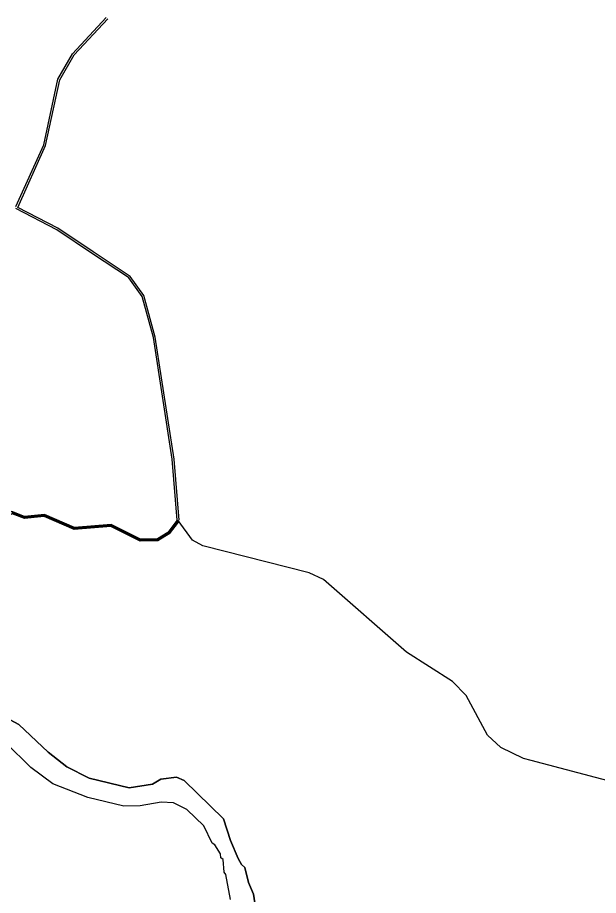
# Model space of a CAD drawing. Header units: inches. Extents: x 2666812 to 2767151, y 580083 to 705712.
# Drawn here: x 2727484 to 2733312, y 621684 to 630496 of the extents above; entities that cross this region are included whole.
import ezdxf

# ---------------------------------------------------------------- set-up
doc = ezdxf.new("R2010")
doc.units = ezdxf.units.IN
doc.header["$MEASUREMENT"] = 0
for name, color, linetype in [('BND-MCD', 42, 'Continuous'), ('HY-SHORE', 5, 'Continuous'), ('PLD-LANDBASE', 252, 'Continuous')]:
    doc.layers.add(name, color=color, linetype=linetype)

msp = doc.modelspace()

# ---------------------------------------------------------------- linework, layer by layer
at = {"layer": 'BND-MCD'}
msp.add_lwpolyline([(2733460.7, 622822.4), (2732637.2, 623036.9), (2732560.6, 623057.4), (2732332.5, 623170.5), (2732199.7, 623294.4), (2731984.7, 623692.1), (2731849.4, 623831.3), (2731387.6, 624126), (2730552.9, 624856.6), (2730411.3, 624922.2), (2729341.4, 625191.9), (2729240.5, 625248.9), (2729094.9, 625447), (2728996.3, 625320.8), (2728889.7, 625252.9), (2728715.6, 625250.7), (2728420.3, 625396.9), (2728055.7, 625366.7), (2727753.4, 625496.9), (2727553.3, 625477.7), (2727428.6, 625526.1)], dxfattribs=at)
at = {"layer": 'HY-SHORE'}
for p, q in [((2727496.4, 623401.1), (2727328.6, 623490.7)), ((2727328.6, 623490.7), (2727496.4, 623401.1)), ((2727791.7, 623121.7), (2727496.4, 623401.1)), ((2727496.4, 623401.1), (2727791.7, 623121.7)), ((2727618.4, 622969.3), (2727365.2, 623216.5)), ((2727618.4, 622969.3), (2727365.2, 623216.5)), ((2727976.8, 622973.8), (2727791.7, 623121.7)), ((2727791.7, 623121.7), (2727976.8, 622973.8)), ((2727837.2, 622805.4), (2727618.4, 622969.3)), ((2727837.2, 622805.4), (2727618.4, 622969.3)), ((2728203.3, 622860.5), (2727976.8, 622973.8)), ((2727976.8, 622973.8), (2728203.3, 622860.5)), ((2728604.5, 622765.1), (2728203.3, 622860.5)), ((2728203.3, 622860.5), (2728604.5, 622765.1)), ((2728920.2, 622852.4), (2728837.4, 622801.5)), ((2728837.4, 622801.5), (2728920.2, 622852.4)), ((2729078.2, 622871.5), (2728920.2, 622852.4)), ((2728920.2, 622852.4), (2729078.2, 622871.5)), ((2729154, 622839.3), (2729078.2, 622871.5)), ((2729078.2, 622871.5), (2729154, 622839.3)), ((2728189.2, 622668.2), (2727837.2, 622805.4)), ((2728189.2, 622668.2), (2727837.2, 622805.4)), ((2728837.4, 622801.5), (2728604.5, 622765.1)), ((2728604.5, 622765.1), (2728837.4, 622801.5)), ((2729550.7, 622452), (2729154, 622839.3)), ((2729154, 622839.3), (2729550.7, 622452)), ((2728548.7, 622581.4), (2728189.2, 622668.2)), ((2728548.7, 622581.4), (2728189.2, 622668.2)), ((2728715.3, 622583.5), (2728548.7, 622581.4)), ((2728715.3, 622583.5), (2728548.7, 622581.4)), ((2728923.2, 622619.2), (2728715.3, 622583.5)), ((2728923.2, 622619.2), (2728715.3, 622583.5)), ((2729048.3, 622612.4), (2728923.2, 622619.2)), ((2729048.3, 622612.4), (2728923.2, 622619.2)), ((2729182.7, 622547.9), (2729048.3, 622612.4)), ((2729182.7, 622547.9), (2729048.3, 622612.4)), ((2729351.4, 622383), (2729182.7, 622547.9)), ((2729351.4, 622383), (2729182.7, 622547.9)), ((2729620, 622236.1), (2729550.7, 622452)), ((2729550.7, 622452), (2729620, 622236.1)), ((2729437.1, 622209), (2729351.4, 622383)), ((2729437.1, 622209), (2729351.4, 622383)), ((2729697.4, 622053.6), (2729620, 622236.1)), ((2729620, 622236.1), (2729697.4, 622053.6)), ((2729462.3, 622192.6), (2729437.1, 622209)), ((2729462.3, 622192.6), (2729437.1, 622209)), ((2729521.6, 622102), (2729462.3, 622192.6)), ((2729521.6, 622102), (2729462.3, 622192.6)), ((2729522.2, 622060.2), (2729521.6, 622102)), ((2729522.2, 622060.2), (2729521.6, 622102)), ((2729547.4, 622043.4), (2729522.2, 622060.2)), ((2729547.4, 622043.4), (2729522.2, 622060.2)), ((2729557.4, 621918.7), (2729547.4, 622043.4)), ((2729557.4, 621918.7), (2729547.4, 622043.4)), ((2729731.6, 621995.9), (2729697.4, 622053.6)), ((2729697.4, 622053.6), (2729731.6, 621995.9)), ((2729765.1, 621962.8), (2729731.6, 621995.9)), ((2729731.6, 621995.9), (2729765.1, 621962.8)), ((2729574.3, 621894.2), (2729557.4, 621918.7)), ((2729574.3, 621894.2), (2729557.4, 621918.7)), ((2729619.3, 621644.8), (2729574.3, 621894.2)), ((2729619.3, 621644.8), (2729574.3, 621894.2)), ((2729800.5, 621813.3), (2729765.1, 621962.8)), ((2729765.1, 621962.8), (2729800.5, 621813.3)), ((2729852, 621697.6), (2729800.5, 621813.3)), ((2729800.5, 621813.3), (2729852, 621697.6)), ((2729870.2, 621564.6), (2729852, 621697.6)), ((2729852, 621697.6), (2729870.2, 621564.6))]:
    msp.add_line(p, q, dxfattribs=at)
at = {"layer": 'PLD-LANDBASE'}
for points in [[(2727467.8, 628598.7), (2727746.6, 629217.4), (2727888.5, 629878.2), (2728036.5, 630132.7), (2728374.4, 630496.1)], [(2727485.5, 628590.2), (2727765.4, 629211.2), (2727907.1, 629871.1), (2728052.4, 630120.9), (2728388.9, 630482.7)], [(2728237.3, 628126), (2727878.4, 628365.8), (2727466.6, 628577.8)], [(2728243, 628145.8), (2727888.4, 628382.8), (2727485.5, 628590.2)], [(2728594.9, 627910.6), (2728243, 628145.8)], [(2728595.2, 627886.7), (2728237.3, 628126)], [(2729105.3, 625450.3), (2729055.9, 626064), (2728865.4, 627287.9), (2728751.1, 627705.3), (2728613.4, 627898.3), (2728594.9, 627910.6)], [(2729085.6, 625449.7), (2729036.4, 626061.7), (2728846.1, 627283.8), (2728733, 627696.7), (2728599.5, 627883.9), (2728595.2, 627886.7)], [(2729095.5, 625430.4), (2729004, 625312.9), (2728892.8, 625242.6), (2728712.6, 625240.3), (2728419.3, 625386.4), (2728053.1, 625356.7), (2727751.7, 625486.5), (2727552, 625467.3), (2727428.1, 625514.9), (2727330.3, 625468.2), (2727332.4, 624623.5), (2727317, 624506.5), (2727323.3, 624025.4), (2727273.6, 624005.3), (2726413, 624019.4), (2726036.5, 624046.7)], [(2729085.6, 625449.7), (2728990.6, 625327.7), (2728887, 625262.2), (2728717.1, 625260.1), (2728423.2, 625406.5), (2728056.4, 625376.8), (2727754.9, 625506.6), (2727554.7, 625487.3), (2727427.3, 625536.3), (2727310.6, 625480.6), (2727312.8, 624624.8), (2727297.3, 624507.7), (2727303.5, 624038.6), (2727269.9, 624025), (2726413.9, 624039), (2726037.9, 624066.4)]]:
    msp.add_lwpolyline(points, dxfattribs=at)

doc.saveas('drawing.dxf')
